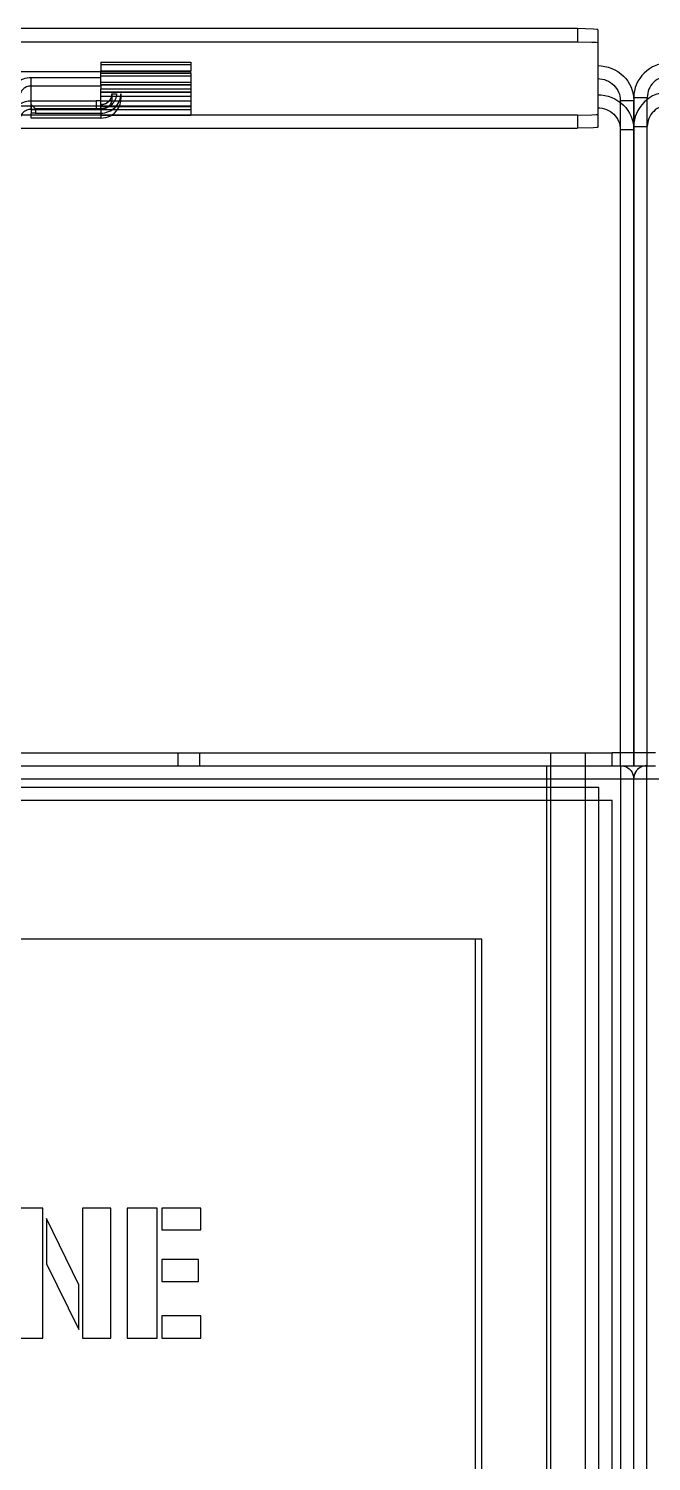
# Model space of a CAD drawing. Header units: millimetres. Extents: x 10366 to 13995, y 24552 to 29685.
# Drawn here: x 11946.6 to 12090.1, y 27862.4 to 28192.5 of the extents above; entities that cross this region are included whole.
import ezdxf

# ---------------------------------------------------------------- set-up
doc = ezdxf.new("R2010")
doc.units = ezdxf.units.MM
doc.header["$LTSCALE"] = 3
doc.layers.add('DomyÅ›lny', color=7, linetype='Continuous')

msp = doc.modelspace()

# ---------------------------------------------------------------- linework, layer by layer
at = {"layer": 'DomyÅ›lny'}
for p, q in [((12073.1, 28192.54), (11699.03, 28192.54)), ((12073.1, 28192.54), (12073.1, 28189.53)), ((12077.76, 28192.3), (12077.76, 28189.3)), ((11699.03, 28189.53), (12073.1, 28189.53)), ((12077.76, 28189.3), (12077.76, 28181.02)), ((11963.22, 28184.83), (11963.22, 28182.84)), ((11963.22, 28184.83), (11983.95, 28184.83)), ((11963.22, 28184.28), (11983.95, 28184.28)), ((11983.95, 28184.83), (11983.95, 28182.84)), ((11789.37, 28182.69), (11983.95, 28182.69)), ((11947.15, 28181.3), (11963.22, 28181.3)), ((11947.15, 28175.91), (11947.15, 28181.3)), ((11963.22, 28182.31), (11963.22, 28182.84)), ((11963.22, 28182.84), (11983.95, 28182.84)), ((11963.22, 28182.28), (11983.95, 28182.28)), ((11963.22, 28181.68), (11983.95, 28181.68)), ((11963.22, 28180.24), (11983.95, 28180.24)), ((11963.22, 28180.24), (11983.95, 28180.24)), ((11983.95, 28182.31), (11983.95, 28182.84)), ((12077.76, 28181.02), (12077.76, 28174.31)), ((11947.15, 28173.91), (11947.15, 28179.3)), ((11963.22, 28179.3), (11947.15, 28179.3)), ((11963.22, 28179.67), (11963.22, 28178.65)), ((11963.22, 28179.67), (11983.95, 28179.67)), ((11963.22, 28179.56), (11983.95, 28179.56)), ((11963.22, 28178.65), (11983.95, 28178.65)), ((11963.22, 28177.99), (11983.95, 28177.99)), ((11963.22, 28177.88), (11983.95, 28177.88)), ((11963.22, 28176.97), (11983.95, 28176.97)), ((11965.8, 28177.5), (11965.8, 28176.4)), ((11967.87, 28177.55), (11967.87, 28176.4)), ((11983.95, 28179.67), (11983.95, 28178.65)), ((12086.07, 28176.68), (12089.18, 28176.68)), ((12086.07, 28176.68), (12086.07, 28025.68)), ((12089.18, 28025.68), (12089.18, 28176.68)), ((11963.22, 28174.69), (11810.1, 28174.69)), ((11947.15, 28175.91), (11962.18, 28175.91)), ((11947.15, 28175.01), (11947.15, 28173.01)), ((11947.15, 28173.91), (11963.22, 28173.91)), ((11962.18, 28173.91), (11947.15, 28173.91)), ((11963.22, 28174.07), (11948.18, 28174.07)), ((11948.18, 28174.07), (11948.18, 28173.07)), ((11962.18, 28175.91), (11962.18, 28173.91)), ((11963.22, 28175.93), (11983.95, 28175.93)), ((11983.95, 28174.69), (11963.22, 28174.69)), ((11963.22, 28174.61), (11983.95, 28174.61)), ((11983.95, 28174.61), (11963.22, 28174.61)), ((11963.22, 28173.93), (11963.22, 28172.62)), ((11963.22, 28173.93), (11983.95, 28173.93)), ((11983.95, 28173.93), (11983.95, 28172.62)), ((12077.76, 28174.31), (12077.76, 28169.83)), ((12082.96, 28176), (12086.07, 28176)), ((12082.96, 28176), (12082.96, 28025.68)), ((12086.07, 28025.68), (12086.07, 28176)), ((12073.1, 28172.6), (11699.03, 28172.6)), ((11947.15, 28171.91), (11947.15, 28173.01)), ((11963.22, 28171.91), (11947.15, 28171.91)), ((11948.18, 28173.07), (11963.22, 28173.07)), ((11963.22, 28173.07), (11963.22, 28171.91)), ((11963.22, 28172.62), (11983.95, 28172.62)), ((11983.95, 28172.61), (11963.22, 28172.61)), ((12073.1, 28172.6), (12073.1, 28169.6)), ((12086.07, 28169.98), (12089.18, 28169.98)), ((11944.57, 28169.6), (12073.1, 28169.6)), ((12082.96, 28169.3), (12086.07, 28169.3)), ((11691.05, 28025.68), (12081.05, 28025.68)), ((11981.05, 28022.68), (11981.05, 28025.68)), ((11986.05, 28022.68), (11986.05, 28025.68)), ((12066.96, 28022.68), (12066.96, 28025.68)), ((12074.96, 28022.68), (12074.96, 28025.68)), ((12081.05, 28022.68), (12081.05, 28025.68)), ((12082.96, 28025.68), (12082.96, 28022.68)), ((12086.05, 28022.68), (12086.05, 28025.68)), ((12086.05, 28022.68), (12086.05, 28025.68)), ((12086.07, 28025.68), (12086.07, 28022.68)), ((12086.07, 28022.68), (12086.07, 28025.68)), ((12089.18, 28022.68), (12089.18, 28025.68)), ((11691.05, 28022.68), (12081.05, 28022.68)), ((12066.05, 28017.68), (12066.05, 28022.68)), ((12066.96, 28017.68), (12066.96, 28022.68)), ((12074.96, 28017.68), (12074.96, 28022.68)), ((12083.05, 27232.68), (12083.05, 28022.68)), ((12089.05, 27232.68), (12089.05, 28022.68)), ((11706.05, 28019.68), (12066.05, 28019.68)), ((12066.05, 28019.68), (12083.05, 28019.68)), ((12086.05, 27235.68), (12086.05, 28019.68)), ((12086.05, 27235.68), (12086.05, 28019.68)), ((12089.05, 28019.68), (12106.05, 28019.68)), ((12078.05, 28017.68), (11694.05, 28017.68)), ((12066.05, 27237.68), (12066.05, 28017.68)), ((12066.96, 27237.68), (12066.96, 28017.68)), ((12074.96, 27237.68), (12074.96, 28017.68)), ((12078.05, 28014.68), (11694.05, 28014.68)), ((12078.05, 27240.68), (12078.05, 28014.68)), ((12081.05, 27240.68), (12081.05, 28014.68)), ((12051.05, 27982.68), (11721.05, 27982.68)), ((12049.55, 27234.18), (12049.55, 27982.68)), ((12051.05, 27237.68), (12051.05, 27982.68)), ((11949.85, 27920.72), (11943.42, 27920.72)), ((11949.85, 27890.72), (11949.85, 27920.72)), ((11959, 27920.72), (11959.02, 27890.72)), ((11965.51, 27920.72), (11959, 27920.72)), ((11965.51, 27890.72), (11965.51, 27920.72)), ((11969.31, 27920.72), (11969.31, 27890.72)), ((11976.24, 27920.72), (11969.31, 27920.72)), ((11976.24, 27890.72), (11976.24, 27920.72)), ((11977.3, 27920.72), (11977.3, 27915.7)), ((11986.3, 27920.72), (11977.3, 27920.72)), ((11986.3, 27915.7), (11986.3, 27920.72)), ((11958.15, 27903.05), (11950.7, 27918.34)), ((11950.7, 27918.34), (11950.7, 27907.92)), ((11977.3, 27915.7), (11986.3, 27915.7)), ((11950.7, 27907.92), (11958.15, 27892.76)), ((11977.3, 27908.86), (11977.3, 27903.84)), ((11985.78, 27908.86), (11977.3, 27908.86)), ((11985.78, 27903.84), (11985.78, 27908.86)), ((11958.15, 27892.76), (11958.15, 27903.05)), ((11977.3, 27903.84), (11985.78, 27903.84)), ((11986.3, 27895.91), (11977.3, 27895.91)), ((11977.3, 27895.91), (11977.3, 27890.72)), ((11986.3, 27890.72), (11986.3, 27895.91)), ((11943.42, 27890.72), (11949.85, 27890.72)), ((11959.02, 27890.72), (11965.51, 27890.72)), ((11969.31, 27890.72), (11976.24, 27890.72)), ((11977.3, 27890.72), (11986.3, 27890.72))]:
    msp.add_line(p, q, dxfattribs=at)
for points in [[(12077.76, 28192.3, 0), (12077.76, 28192.3, 0), (12077.75, 28192.3, 0), (12077.75, 28192.3, 0), (12077.75, 28192.31, 0), (12077.75, 28192.31, 0), (12077.75, 28192.31, 0), (12077.75, 28192.31, 0), (12077.74, 28192.32, 0), (12077.73, 28192.32, 0), (12077.72, 28192.33, 0), (12077.69, 28192.34, 0), (12077.58, 28192.36, 0), (12076.75, 28192.45, 0), (12073.1, 28192.54, 0)], [(12073.1, 28189.53, 0), (12076.43, 28189.46, 0), (12077.41, 28189.39, 0), (12077.67, 28189.34, 0), (12077.71, 28189.33, 0), (12077.73, 28189.32, 0), (12077.74, 28189.31, 0), (12077.75, 28189.31, 0), (12077.75, 28189.31, 0), (12077.75, 28189.3, 0), (12077.75, 28189.3, 0), (12077.75, 28189.3, 0), (12077.75, 28189.3, 0), (12077.75, 28189.3, 0), (12077.76, 28189.3, 0), (12077.76, 28189.3, 0)], [(12077.76, 28184.01, 0), (12078.58, 28183.97, 0), (12079.4, 28183.85, 0), (12080.2, 28183.66, 0), (12080.98, 28183.38, 0), (12081.72, 28183.04, 0), (12082.42, 28182.63, 0), (12083.07, 28182.16, 0), (12083.67, 28181.62, 0), (12084.22, 28181.04, 0), (12084.7, 28180.41, 0), (12085.11, 28179.73, 0), (12085.45, 28179.03, 0), (12085.72, 28178.29, 0), (12085.91, 28177.54, 0), (12086.03, 28176.78, 0), (12086.07, 28176, 0)], [(12094.38, 28184.69, 0), (12093.55, 28184.65, 0), (12092.73, 28184.53, 0), (12091.93, 28184.33, 0), (12091.15, 28184.06, 0), (12090.41, 28183.72, 0), (12089.71, 28183.31, 0), (12089.06, 28182.83, 0), (12088.46, 28182.3, 0), (12087.92, 28181.72, 0), (12087.44, 28181.08, 0), (12087.02, 28180.41, 0), (12086.68, 28179.71, 0), (12086.41, 28178.97, 0), (12086.22, 28178.22, 0), (12086.11, 28177.45, 0), (12086.07, 28176.68, 0)], [(11942.49, 28176.82, 0), (11942.52, 28177.27, 0), (11942.59, 28177.71, 0), (11942.7, 28178.14, 0), (11942.86, 28178.56, 0), (11943.06, 28178.96, 0), (11943.3, 28179.34, 0), (11943.58, 28179.69, 0), (11943.89, 28180.01, 0), (11944.23, 28180.31, 0), (11944.59, 28180.56, 0), (11944.98, 28180.79, 0), (11945.39, 28180.97, 0), (11945.82, 28181.11, 0), (11946.26, 28181.22, 0), (11946.7, 28181.28, 0), (11947.15, 28181.3, 0)], [(11963.22, 28179.67, 0), (11963.22, 28182.28, 0)], [(11983.95, 28182.28, 0), (11983.95, 28182.26, 0), (11983.95, 28182.15, 0), (11983.95, 28181.65, 0), (11983.95, 28179.67, 0)], [(12077.76, 28181.02, 0), (12078.28, 28180.99, 0), (12078.8, 28180.91, 0), (12079.3, 28180.79, 0), (12079.79, 28180.62, 0), (12080.25, 28180.4, 0), (12080.69, 28180.14, 0), (12081.1, 28179.84, 0), (12081.48, 28179.51, 0), (12081.81, 28179.14, 0), (12082.11, 28178.74, 0), (12082.37, 28178.32, 0), (12082.58, 28177.88, 0), (12082.74, 28177.43, 0), (12082.86, 28176.96, 0), (12082.93, 28176.49, 0), (12082.96, 28176, 0)], [(12094.38, 28181.69, 0), (12093.85, 28181.67, 0), (12093.34, 28181.59, 0), (12092.83, 28181.47, 0), (12092.34, 28181.29, 0), (12091.88, 28181.08, 0), (12091.44, 28180.82, 0), (12091.03, 28180.52, 0), (12090.66, 28180.18, 0), (12090.32, 28179.82, 0), (12090.02, 28179.42, 0), (12089.77, 28179, 0), (12089.56, 28178.56, 0), (12089.39, 28178.1, 0), (12089.27, 28177.64, 0), (12089.2, 28177.16, 0), (12089.18, 28176.68, 0)], [(11947.15, 28179.3, 0), (11946.89, 28179.29, 0), (11946.63, 28179.25, 0), (11946.38, 28179.19, 0), (11946.14, 28179.11, 0), (11945.91, 28179, 0), (11945.69, 28178.87, 0), (11945.49, 28178.72, 0), (11945.3, 28178.56, 0), (11945.14, 28178.37, 0), (11944.99, 28178.18, 0), (11944.86, 28177.97, 0), (11944.76, 28177.75, 0), (11944.67, 28177.52, 0), (11944.61, 28177.29, 0), (11944.58, 28177.06, 0), (11944.57, 28176.82, 0)], [(11963.22, 28173.93, 0), (11963.22, 28173.97, 0), (11963.22, 28174.17, 0), (11963.22, 28175.08, 0), (11963.22, 28178.65, 0)], [(11966.84, 28177.55, 0), (11966.82, 28177.21, 0), (11966.77, 28176.87, 0), (11966.68, 28176.54, 0), (11966.56, 28176.22, 0), (11966.41, 28175.91, 0), (11966.23, 28175.61, 0), (11966.02, 28175.34, 0), (11965.78, 28175.09, 0), (11965.51, 28174.86, 0), (11965.23, 28174.65, 0), (11964.92, 28174.48, 0), (11964.6, 28174.33, 0), (11964.27, 28174.22, 0), (11963.92, 28174.13, 0), (11963.57, 28174.08, 0), (11963.22, 28174.07, 0)], [(11963.22, 28173.07, 0), (11963.68, 28173.09, 0), (11964.14, 28173.15, 0), (11964.58, 28173.26, 0), (11965.01, 28173.41, 0), (11965.43, 28173.6, 0), (11965.82, 28173.83, 0), (11966.19, 28174.1, 0), (11966.53, 28174.39, 0), (11966.83, 28174.72, 0), (11967.1, 28175.08, 0), (11967.33, 28175.45, 0), (11967.52, 28175.85, 0), (11967.68, 28176.26, 0), (11967.79, 28176.68, 0), (11967.85, 28177.12, 0), (11967.87, 28177.55, 0)], [(11965.8, 28177.5, 0), (11965.79, 28177.26, 0), (11965.75, 28177.01, 0), (11965.69, 28176.78, 0), (11965.6, 28176.55, 0), (11965.5, 28176.33, 0), (11965.37, 28176.12, 0), (11965.21, 28175.92, 0), (11965.04, 28175.74, 0), (11964.86, 28175.58, 0), (11964.65, 28175.43, 0), (11964.44, 28175.31, 0), (11964.21, 28175.2, 0), (11963.97, 28175.12, 0), (11963.72, 28175.06, 0), (11963.47, 28175.02, 0), (11963.22, 28175.01, 0)], [(11963.22, 28175.01, 0), (11963.47, 28175.03, 0), (11963.72, 28175.06, 0), (11963.96, 28175.12, 0), (11964.2, 28175.2, 0), (11964.42, 28175.3, 0), (11964.64, 28175.42, 0), (11964.84, 28175.57, 0), (11965.03, 28175.73, 0), (11965.2, 28175.91, 0), (11965.35, 28176.1, 0), (11965.49, 28176.31, 0), (11965.6, 28176.53, 0), (11965.69, 28176.76, 0), (11965.75, 28177, 0), (11965.79, 28177.25, 0), (11965.8, 28177.5, 0)], [(11965.8, 28177.5, 0), (11965.8, 28177.5, 0), (11965.8, 28177.5, 0), (11965.8, 28177.5, 0), (11965.8, 28177.5, 0), (11965.8, 28177.5, 0), (11965.8, 28177.5, 0), (11965.8, 28177.5, 0), (11965.8, 28177.5, 0), (11965.8, 28177.5, 0), (11965.81, 28177.5, 0), (11965.81, 28177.51, 0), (11965.83, 28177.51, 0), (11965.9, 28177.52, 0), (11966.84, 28177.55, 0)], [(11983.95, 28178.65, 0), (11983.95, 28173.93, 0)], [(12077.76, 28177.31, 0), (12078.58, 28177.27, 0), (12079.4, 28177.15, 0), (12080.2, 28176.95, 0), (12080.98, 28176.68, 0), (12081.72, 28176.34, 0), (12082.42, 28175.93, 0), (12083.07, 28175.45, 0), (12083.67, 28174.92, 0), (12084.22, 28174.34, 0), (12084.7, 28173.7, 0), (12085.11, 28173.03, 0), (12085.45, 28172.33, 0), (12085.72, 28171.59, 0), (12085.91, 28170.84, 0), (12086.03, 28170.07, 0), (12086.07, 28169.3, 0)], [(12094.38, 28177.99, 0), (12093.55, 28177.95, 0), (12092.73, 28177.83, 0), (12091.93, 28177.63, 0), (12091.15, 28177.36, 0), (12090.41, 28177.02, 0), (12089.71, 28176.61, 0), (12089.06, 28176.13, 0), (12088.46, 28175.6, 0), (12087.92, 28175.01, 0), (12087.44, 28174.38, 0), (12087.02, 28173.71, 0), (12086.68, 28173, 0), (12086.41, 28172.27, 0), (12086.22, 28171.52, 0), (12086.11, 28170.75, 0), (12086.07, 28169.98, 0)], [(11942.84, 28173.13, 0), (11943.16, 28173.73, 0), (11943.57, 28174.29, 0), (11944.06, 28174.78, 0), (11944.63, 28175.19, 0), (11945.24, 28175.51, 0), (11945.88, 28175.74, 0), (11946.52, 28175.87, 0), (11947.15, 28175.91, 0)], [(11947.15, 28173.91, 0), (11946.91, 28173.9, 0), (11946.68, 28173.87, 0), (11946.44, 28173.81, 0), (11946.2, 28173.74, 0), (11945.96, 28173.63, 0), (11945.73, 28173.5, 0), (11945.52, 28173.35, 0), (11945.32, 28173.18, 0), (11945.14, 28172.99, 0), (11944.99, 28172.78, 0), (11944.85, 28172.57, 0), (11944.75, 28172.34, 0), (11944.67, 28172.11, 0), (11944.61, 28171.88, 0), (11944.58, 28171.65, 0), (11944.57, 28171.42, 0)], [(11947.15, 28175.01, 0), (11947.15, 28175.01, 0), (11947.15, 28175.01, 0), (11947.15, 28175.01, 0), (11947.15, 28175.01, 0), (11947.15, 28175.01, 0), (11947.15, 28175.01, 0), (11947.15, 28175.01, 0), (11947.15, 28175.01, 0), (11947.15, 28175.01, 0), (11947.15, 28175.01, 0), (11947.15, 28175.01, 0), (11947.15, 28175.01, 0), (11947.15, 28175.01, 0), (11947.15, 28175.01, 0), (11947.15, 28175.01, 0), (11947.15, 28175.01, 0), (11947.15, 28175.01, 0), (11947.16, 28175, 0), (11947.23, 28174.95, 0), (11948.18, 28174.07, 0)], [(11963.22, 28175.96, 0), (11963.22, 28175.96, 0), (11963.22, 28175.96, 0), (11963.22, 28175.96, 0), (11963.22, 28175.96, 0), (11963.22, 28175.96, 0), (11963.22, 28175.96, 0), (11963.22, 28175.96, 0), (11963.22, 28175.96, 0), (11963.22, 28175.96, 0), (11963.21, 28175.95, 0), (11963.21, 28175.95, 0), (11963.19, 28175.95, 0), (11963.12, 28175.94, 0), (11962.18, 28175.91, 0)], [(11965.8, 28176.4, 0), (11965.79, 28176.15, 0), (11965.75, 28175.91, 0), (11965.69, 28175.67, 0), (11965.6, 28175.44, 0), (11965.49, 28175.22, 0), (11965.36, 28175.01, 0), (11965.21, 28174.81, 0), (11965.03, 28174.63, 0), (11964.85, 28174.47, 0), (11964.64, 28174.32, 0), (11964.43, 28174.2, 0), (11964.2, 28174.1, 0), (11963.96, 28174.01, 0), (11963.72, 28173.96, 0), (11963.47, 28173.92, 0), (11963.22, 28173.91, 0)], [(11963.22, 28171.91, 0), (11963.8, 28171.95, 0), (11964.36, 28172.05, 0), (11964.91, 28172.22, 0), (11965.43, 28172.45, 0), (11965.92, 28172.74, 0), (11966.37, 28173.09, 0), (11966.76, 28173.49, 0), (11967.11, 28173.93, 0)], [(11967.11, 28173.93, 0), (11967.44, 28174.5, 0), (11967.68, 28175.11, 0), (11967.82, 28175.75, 0), (11967.87, 28176.4, 0)], [(12077.76, 28174.31, 0), (12078.28, 28174.29, 0), (12078.8, 28174.21, 0), (12079.3, 28174.09, 0), (12079.79, 28173.91, 0), (12080.25, 28173.7, 0), (12080.69, 28173.44, 0), (12081.1, 28173.14, 0), (12081.48, 28172.8, 0), (12081.81, 28172.44, 0), (12082.11, 28172.04, 0), (12082.37, 28171.62, 0), (12082.58, 28171.18, 0), (12082.74, 28170.72, 0), (12082.86, 28170.25, 0), (12082.93, 28169.78, 0), (12082.96, 28169.3, 0)], [(12094.38, 28174.99, 0), (12093.85, 28174.96, 0), (12093.34, 28174.89, 0), (12092.83, 28174.76, 0), (12092.34, 28174.59, 0), (12091.88, 28174.37, 0), (12091.44, 28174.11, 0), (12091.03, 28173.82, 0), (12090.66, 28173.48, 0), (12090.32, 28173.11, 0), (12090.02, 28172.72, 0), (12089.77, 28172.3, 0), (12089.56, 28171.86, 0), (12089.39, 28171.4, 0), (12089.27, 28170.93, 0), (12089.2, 28170.46, 0), (12089.18, 28169.98, 0)], [(11948.18, 28173.07, 0), (11947.45, 28173.05, 0), (11947.22, 28173.03, 0), (11947.16, 28173.02, 0), (11947.16, 28173.02, 0), (11947.15, 28173.02, 0), (11947.15, 28173.02, 0), (11947.15, 28173.02, 0), (11947.15, 28173.02, 0), (11947.15, 28173.02, 0), (11947.15, 28173.02, 0), (11947.15, 28173.02, 0), (11947.15, 28173.02, 0), (11947.15, 28173.02, 0), (11947.15, 28173.01, 0)], [(12073.1, 28172.6, 0), (12076.43, 28172.67, 0), (12077.41, 28172.75, 0), (12077.67, 28172.79, 0), (12077.71, 28172.8, 0), (12077.73, 28172.81, 0), (12077.74, 28172.82, 0), (12077.75, 28172.82, 0), (12077.75, 28172.83, 0), (12077.75, 28172.83, 0), (12077.75, 28172.83, 0), (12077.75, 28172.83, 0), (12077.75, 28172.83, 0), (12077.75, 28172.83, 0), (12077.76, 28172.84, 0), (12077.76, 28172.84, 0)], [(12077.76, 28169.83, 0), (12077.76, 28169.83, 0), (12077.75, 28169.83, 0), (12077.75, 28169.83, 0), (12077.75, 28169.83, 0), (12077.75, 28169.83, 0), (12077.75, 28169.82, 0), (12077.75, 28169.82, 0), (12077.74, 28169.82, 0), (12077.73, 28169.81, 0), (12077.72, 28169.8, 0), (12077.69, 28169.79, 0), (12077.58, 28169.77, 0), (12076.75, 28169.69, 0), (12073.1, 28169.6, 0)], [(12086.05, 28025.68, 0), (12086.05, 28025.68, 0), (12086.05, 28025.68, 0), (12086.05, 28025.68, 0), (12086.05, 28025.68, 0), (12086.05, 28025.68, 0), (12086.05, 28025.68, 0), (12086.05, 28025.68, 0), (12086.05, 28025.68, 0), (12086.05, 28025.68, 0), (12086.05, 28025.68, 0), (12086.05, 28025.68, 0), (12086.05, 28025.68, 0), (12086.05, 28025.68, 0), (12086.02, 28025.68, 0), (12085.91, 28025.68, 0), (12085.44, 28025.68, 0), (12081.05, 28025.68, 0)], [(12091.05, 28025.68, 0), (12086.05, 28025.68, 0)], [(12081.05, 28022.68, 0), (12086.05, 28022.68, 0)], [(12083.05, 28022.68, 0), (12083.43, 28022.66, 0), (12083.8, 28022.58, 0), (12084.14, 28022.48, 0), (12084.45, 28022.34, 0), (12084.72, 28022.17, 0), (12084.97, 28021.99, 0), (12085.19, 28021.79, 0), (12085.38, 28021.58, 0), (12085.54, 28021.36, 0), (12085.68, 28021.13, 0), (12085.8, 28020.9, 0), (12085.96, 28020.42, 0), (12086.03, 28020.06, 0), (12086.05, 28019.68, 0)], [(12086.05, 28022.68, 0), (12086.05, 28022.68, 0), (12086.05, 28022.68, 0), (12086.05, 28022.68, 0), (12086.05, 28022.68, 0), (12086.05, 28022.68, 0), (12086.05, 28022.68, 0), (12086.05, 28022.68, 0), (12086.05, 28022.68, 0), (12086.05, 28022.68, 0), (12086.05, 28022.68, 0), (12086.06, 28022.68, 0), (12086.06, 28022.68, 0), (12086.06, 28022.68, 0), (12086.09, 28022.68, 0), (12086.2, 28022.68, 0), (12086.67, 28022.68, 0), (12091.05, 28022.68, 0)], [(12089.05, 28022.68, 0), (12088.68, 28022.66, 0), (12088.31, 28022.58, 0), (12087.97, 28022.48, 0), (12087.66, 28022.34, 0), (12087.38, 28022.17, 0), (12087.14, 28021.99, 0), (12086.92, 28021.79, 0), (12086.73, 28021.58, 0), (12086.57, 28021.36, 0), (12086.43, 28021.13, 0), (12086.31, 28020.9, 0), (12086.15, 28020.42, 0), (12086.08, 28020.06, 0), (12086.05, 28019.68, 0)], [(12083.05, 28019.68, 0), (12086.05, 28019.68, 0)], [(12086.05, 28019.68, 0), (12086.05, 28019.68, 0), (12086.05, 28019.68, 0), (12086.05, 28019.68, 0), (12086.05, 28019.68, 0), (12086.05, 28019.68, 0), (12086.05, 28019.68, 0), (12086.05, 28019.68, 0), (12086.05, 28019.68, 0), (12086.05, 28019.68, 0), (12086.06, 28019.68, 0), (12086.06, 28019.68, 0), (12086.06, 28019.68, 0), (12086.08, 28019.68, 0), (12086.14, 28019.68, 0), (12086.42, 28019.68, 0), (12089.05, 28019.68, 0)], [(12078.05, 28014.68, 0), (12078.05, 28017.68, 0)], [(12081.05, 28014.68, 0), (12081.05, 28014.68, 0), (12081.05, 28014.68, 0), (12081.05, 28014.68, 0), (12081.05, 28014.68, 0), (12081.05, 28014.68, 0), (12081.05, 28014.68, 0), (12081.05, 28014.68, 0), (12081.05, 28014.68, 0), (12081.05, 28014.68, 0), (12081.05, 28014.68, 0), (12081.05, 28014.68, 0), (12081.05, 28014.68, 0), (12081.05, 28014.68, 0), (12081.03, 28014.68, 0), (12080.97, 28014.68, 0), (12080.68, 28014.68, 0), (12078.05, 28014.68, 0)]]:
    msp.add_polyline3d(points, dxfattribs=at)
for start, end in [(116.9421, 180), (90, 116.9421)]:
    msp.add_arc((12089.05, 28019.68), 3, start, end, dxfattribs=at)

doc.saveas('drawing.dxf')
